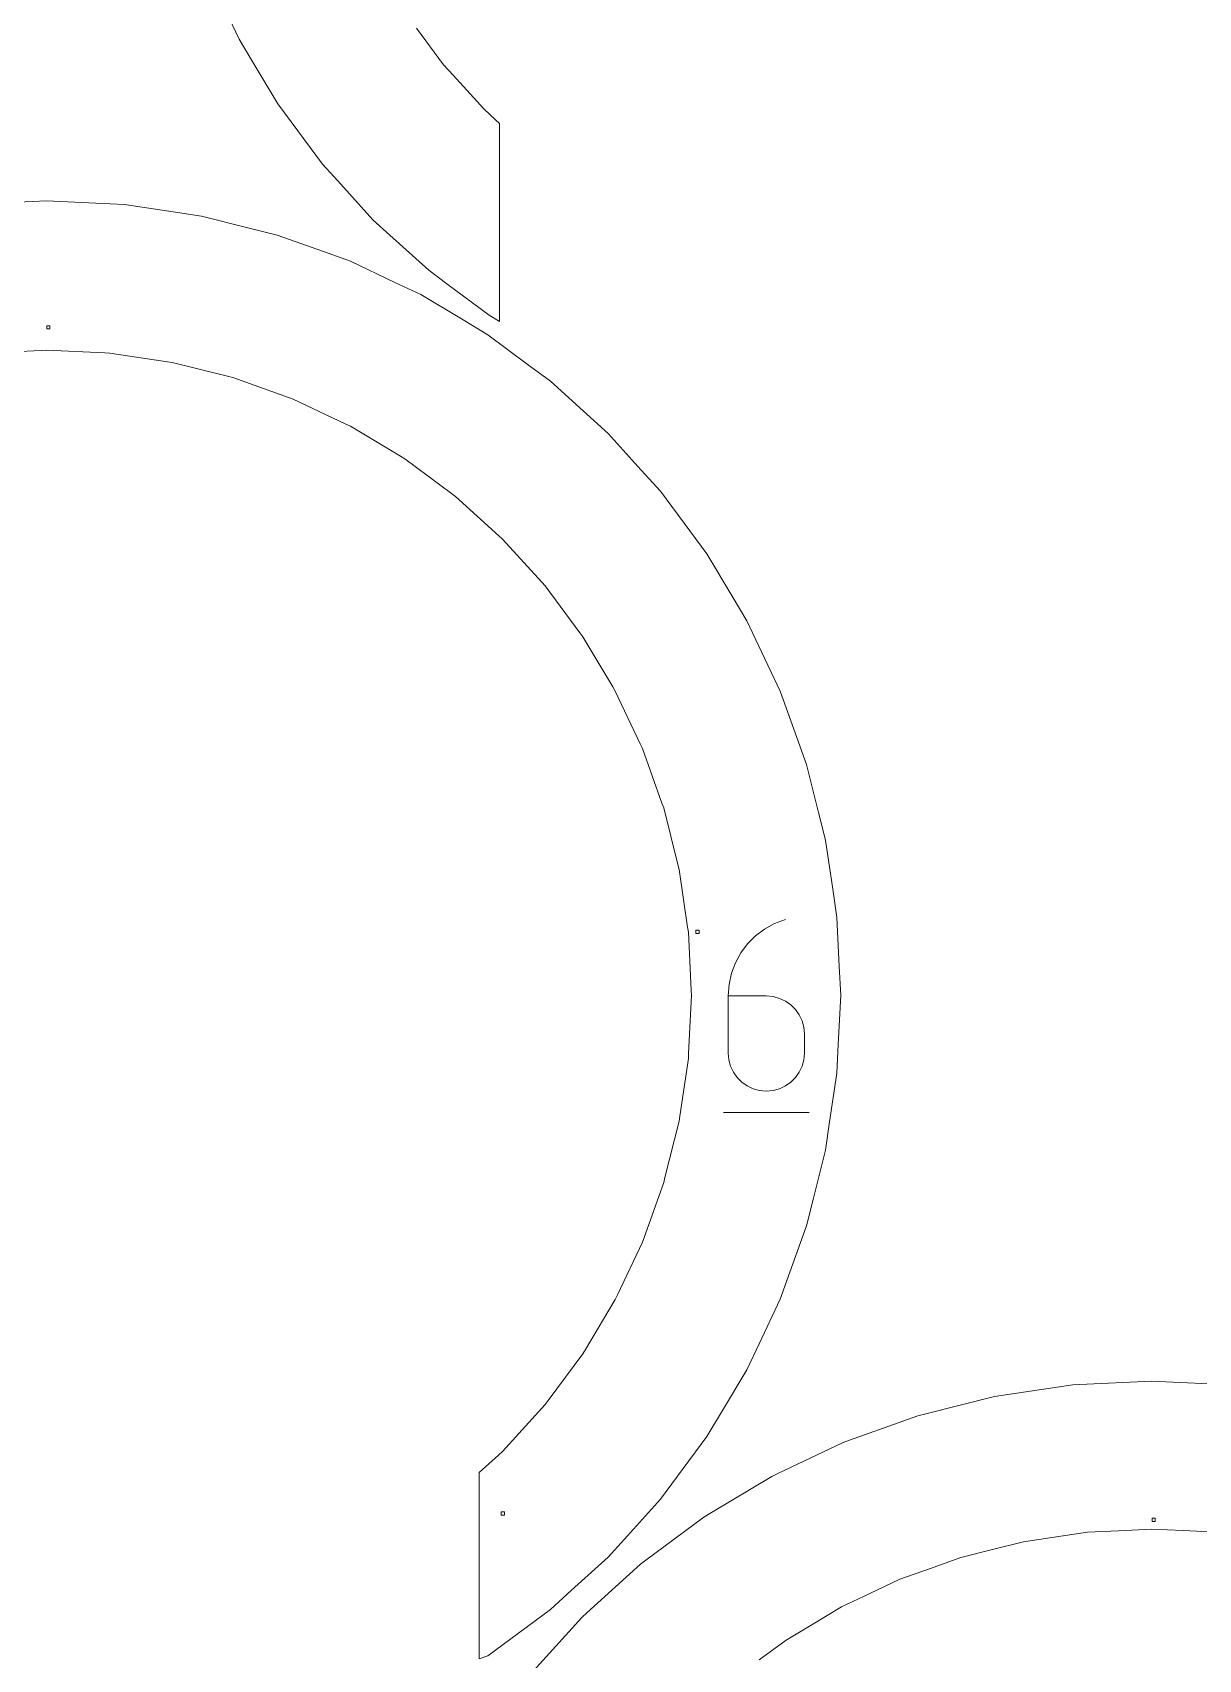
# Model space of a CAD drawing. Header units: centimetres. Extents: x -214 to 137, y -175 to 4.
# Drawn here: x -33 to -12.2, y -125.96 to -96.95 of the extents above; entities that cross this region are included whole.
import ezdxf

# ---------------------------------------------------------------- set-up
doc = ezdxf.new("R2010")
doc.units = ezdxf.units.CM
doc.header["$MEASUREMENT"] = 0
doc.layers.add('layer 1', color=7, linetype='Continuous')

msp = doc.modelspace()

# ---------------------------------------------------------------- linework, layer by layer
at = {"layer": 'layer 1', "color": 5, "lineweight": 9}
for points in [[(-29.71147, -96.22069), (-29.71147, -96.22069), (-29.3115, -97.06636), (-29.3115, -97.06636)], [(-25.66266, -97.51975), (-25.66266, -97.51975), (-26.14593, -96.86814), (-26.14593, -96.86814)], [(-29.3115, -97.06636), (-29.3115, -97.06636), (-29.10317, -97.41393), (-29.10317, -97.41393)], [(-29.10317, -97.41393), (-29.10317, -97.41393), (-28.62224, -98.21631), (-28.62224, -98.21631)], [(-25.49134, -97.70877), (-25.49134, -97.70877), (-25.66266, -97.51975), (-25.66266, -97.51975)], [(-24.94654, -98.30987), (-24.94654, -98.30987), (-25.49134, -97.70877), (-25.49134, -97.70877)], [(-28.62224, -98.21631), (-28.62224, -98.21631), (-28.38084, -98.54179), (-28.38084, -98.54179)], [(-24.73574, -98.50092), (-24.73574, -98.50092), (-24.94654, -98.30987), (-24.94654, -98.30987)], [(-28.38084, -98.54179), (-28.38084, -98.54179), (-27.82358, -99.29317), (-27.82358, -99.29317)], [(-24.66344, -98.56644), (-24.66344, -98.56644), (-24.73574, -98.50092), (-24.73574, -98.50092)], [(-24.66345, -98.96871), (-24.66345, -98.96871), (-24.66344, -98.56644), (-24.66344, -98.56644)], [(-24.66345, -99.86028), (-24.66345, -99.86028), (-24.66345, -98.96871), (-24.66345, -98.96871)], [(-27.82358, -99.29317), (-27.82358, -99.29317), (-27.55145, -99.59342), (-27.55145, -99.59342)], [(-27.55145, -99.59342), (-27.55145, -99.59342), (-26.92322, -100.28656), (-26.92322, -100.28656)], [(-32.7472, -99.94733), (-32.7472, -99.94733), (-33.25815, -99.97244), (-33.25815, -99.97244)], [(-31.86943, -99.99046), (-31.86943, -99.99046), (-32.7472, -99.94733), (-32.7472, -99.94733)], [(-31.35844, -100.01557), (-31.35844, -100.01557), (-31.86943, -99.99046), (-31.86943, -99.99046)], [(-30.48918, -100.14451), (-30.48918, -100.14451), (-31.35844, -100.01557), (-31.35844, -100.01557)], [(-24.66345, -101.41524), (-24.66345, -101.41524), (-24.66345, -99.86028), (-24.66345, -99.86028)], [(-29.98315, -100.21958), (-29.98315, -100.21958), (-30.48918, -100.14451), (-30.48918, -100.14451)], [(-29.13072, -100.43311), (-29.13072, -100.43311), (-29.98315, -100.21958), (-29.98315, -100.21958)], [(-26.92322, -100.28656), (-26.92322, -100.28656), (-26.62297, -100.55869), (-26.62297, -100.55869)], [(-28.63449, -100.55741), (-28.63449, -100.55741), (-29.13072, -100.43311), (-29.13072, -100.43311)], [(-27.80709, -100.85346), (-27.80709, -100.85346), (-28.63449, -100.55741), (-28.63449, -100.55741)], [(-26.62297, -100.55869), (-26.62297, -100.55869), (-25.92982, -101.18692), (-25.92982, -101.18692)], [(-27.32542, -101.0258), (-27.32542, -101.0258), (-27.80709, -100.85346), (-27.80709, -100.85346)], [(-26.53103, -101.40153), (-26.53103, -101.40153), (-27.32542, -101.0258), (-27.32542, -101.0258)], [(-25.92982, -101.18692), (-25.92982, -101.18692), (-25.60435, -101.42832), (-25.60435, -101.42832)], [(-26.06858, -101.62026), (-26.06858, -101.62026), (-26.53103, -101.40153), (-26.53103, -101.40153)], [(-25.60435, -101.42832), (-25.60435, -101.42832), (-24.85297, -101.98557), (-24.85297, -101.98557)], [(-24.66345, -102.09916), (-24.66345, -102.09916), (-24.66345, -101.41524), (-24.66345, -101.41524)], [(-25.31484, -102.07205), (-25.31484, -102.07205), (-26.06858, -101.62026), (-26.06858, -101.62026)], [(-24.87606, -102.33505), (-24.87606, -102.33505), (-25.31484, -102.07205), (-25.31484, -102.07205)], [(-24.85297, -101.98557), (-24.85297, -101.98557), (-24.74216, -102.05198), (-24.74216, -102.05198)], [(-24.74216, -102.05198), (-24.74216, -102.05198), (-24.66345, -102.09916), (-24.66345, -102.09916)], [(-32.68594, -102.17553), (-32.68594, -102.17553), (-32.74309, -102.17553), (-32.74309, -102.17553)], [(-32.74309, -102.17553), (-32.74309, -102.17553), (-32.74309, -102.23268), (-32.74309, -102.23268)], [(-32.74309, -102.23268), (-32.74309, -102.23268), (-32.68594, -102.23268), (-32.68594, -102.23268)], [(-32.68594, -102.23268), (-32.68594, -102.23268), (-32.68594, -102.17553), (-32.68594, -102.17553)], [(-24.17023, -102.85853), (-24.17023, -102.85853), (-24.87606, -102.33505), (-24.87606, -102.33505)], [(-33.87488, -102.66535), (-33.87488, -102.66535), (-32.83692, -102.61436), (-32.83692, -102.61436)], [(-32.83692, -102.61436), (-32.83692, -102.61436), (-32.7472, -102.60995), (-32.7472, -102.60995)], [(-32.7472, -102.60995), (-32.7472, -102.60995), (-31.70916, -102.66095), (-31.70916, -102.66095)], [(-31.70916, -102.66095), (-31.70916, -102.66095), (-31.61944, -102.66536), (-31.61944, -102.66536)], [(-31.61944, -102.66536), (-31.61944, -102.66536), (-30.59148, -102.81785), (-30.59148, -102.81785)], [(-30.59148, -102.81785), (-30.59148, -102.81785), (-30.50262, -102.83104), (-30.50262, -102.83104)], [(-30.50262, -102.83104), (-30.50262, -102.83104), (-29.49456, -103.08354), (-29.49456, -103.08354)], [(-23.75933, -103.16327), (-23.75933, -103.16327), (-24.17023, -102.85853), (-24.17023, -102.85853)], [(-29.49456, -103.08354), (-29.49456, -103.08354), (-29.40742, -103.10537), (-29.40742, -103.10537)], [(-29.40742, -103.10537), (-29.40742, -103.10537), (-28.42896, -103.45547), (-28.42896, -103.45547)], [(-23.10821, -103.75342), (-23.10821, -103.75342), (-23.75933, -103.16327), (-23.75933, -103.16327)], [(-28.42896, -103.45547), (-28.42896, -103.45547), (-28.34438, -103.48574), (-28.34438, -103.48574)], [(-28.34438, -103.48574), (-28.34438, -103.48574), (-27.40495, -103.93006), (-27.40495, -103.93006)], [(-22.72917, -104.09697), (-22.72917, -104.09697), (-23.10821, -103.75342), (-23.10821, -103.75342)], [(-27.40495, -103.93006), (-27.40495, -103.93006), (-27.32375, -103.96847), (-27.32375, -103.96847)], [(-27.32375, -103.96847), (-27.32375, -103.96847), (-26.43239, -104.50274), (-26.43239, -104.50274)], [(-22.13903, -104.74809), (-22.13903, -104.74809), (-22.72917, -104.09697), (-22.72917, -104.09697)], [(-26.43239, -104.50274), (-26.43239, -104.50274), (-26.35534, -104.54892), (-26.35534, -104.54892)], [(-26.35534, -104.54892), (-26.35534, -104.54892), (-25.52064, -105.16798), (-25.52064, -105.16798)], [(-21.79548, -105.12714), (-21.79548, -105.12714), (-22.13903, -104.74809), (-22.13903, -104.74809)], [(-25.52064, -105.16798), (-25.52064, -105.16798), (-25.44848, -105.2215), (-25.44848, -105.2215)], [(-25.44848, -105.2215), (-25.44848, -105.2215), (-24.67849, -105.91939), (-24.67849, -105.91939)], [(-21.272, -105.83298), (-21.272, -105.83298), (-21.79548, -105.12714), (-21.79548, -105.12714)], [(-20.96726, -106.24388), (-20.96726, -106.24388), (-21.272, -105.83298), (-21.272, -105.83298)], [(-24.67849, -105.91939), (-24.67849, -105.91939), (-24.61193, -105.97972), (-24.61193, -105.97972)], [(-24.61193, -105.97972), (-24.61193, -105.97972), (-23.91405, -106.74972), (-23.91405, -106.74972)], [(-20.51549, -106.99762), (-20.51549, -106.99762), (-20.96726, -106.24388), (-20.96726, -106.24388)], [(-23.91405, -106.74972), (-23.91405, -106.74972), (-23.85372, -106.81628), (-23.85372, -106.81628)], [(-23.85372, -106.81628), (-23.85372, -106.81628), (-23.23467, -107.65099), (-23.23467, -107.65099)], [(-20.25249, -107.43641), (-20.25249, -107.43641), (-20.51549, -106.99762), (-20.51549, -106.99762)], [(-19.87677, -108.2308), (-19.87677, -108.2308), (-20.25249, -107.43641), (-20.25249, -107.43641)], [(-23.23467, -107.65099), (-23.23467, -107.65099), (-23.18116, -107.72314), (-23.18116, -107.72314)], [(-23.18116, -107.72314), (-23.18116, -107.72314), (-22.64689, -108.6145), (-22.64689, -108.6145)], [(-19.65805, -108.69326), (-19.65805, -108.69326), (-19.87677, -108.2308), (-19.87677, -108.2308)], [(-22.64689, -108.6145), (-22.64689, -108.6145), (-22.60071, -108.69155), (-22.60071, -108.69155)], [(-22.60071, -108.69155), (-22.60071, -108.69155), (-22.1564, -109.63098), (-22.1564, -109.63098)], [(-19.36201, -109.52066), (-19.36201, -109.52066), (-19.65805, -108.69326), (-19.65805, -108.69326)], [(-22.1564, -109.63098), (-22.1564, -109.63098), (-22.11799, -109.71219), (-22.11799, -109.71219)], [(-19.18967, -110.00233), (-19.18967, -110.00233), (-19.36201, -109.52066), (-19.36201, -109.52066)], [(-22.11799, -109.71219), (-22.11799, -109.71219), (-21.7679, -110.69066), (-21.7679, -110.69066)], [(-18.97615, -110.85476), (-18.97615, -110.85476), (-19.18967, -110.00233), (-19.18967, -110.00233)], [(-21.7679, -110.69066), (-21.7679, -110.69066), (-21.73764, -110.77523), (-21.73764, -110.77523)], [(-21.73764, -110.77523), (-21.73764, -110.77523), (-21.48513, -111.7833), (-21.48513, -111.7833)], [(-18.85185, -111.351), (-18.85185, -111.351), (-18.97615, -110.85476), (-18.97615, -110.85476)], [(-18.72291, -112.22025), (-18.72291, -112.22025), (-18.85185, -111.351), (-18.85185, -111.351)], [(-21.48513, -111.7833), (-21.48513, -111.7833), (-21.46331, -111.87044), (-21.46331, -111.87044)], [(-21.46331, -111.87044), (-21.46331, -111.87044), (-21.31083, -112.8984), (-21.31083, -112.8984)], [(-18.64785, -112.72628), (-18.64785, -112.72628), (-18.72291, -112.22025), (-18.72291, -112.22025)], [(-18.60474, -113.60399), (-18.60474, -113.60399), (-18.64785, -112.72628), (-18.64785, -112.72628)], [(-21.31083, -112.8984), (-21.31083, -112.8984), (-21.29765, -112.98726), (-21.29765, -112.98726)], [(-21.29765, -112.98726), (-21.29765, -112.98726), (-21.24666, -114.02521), (-21.24666, -114.02521)], [(-21.10654, -112.9545), (-21.10654, -112.9545), (-21.16369, -112.9545), (-21.16369, -112.9545)], [(-21.16369, -112.9545), (-21.16369, -112.9545), (-21.16369, -113.01165), (-21.16369, -113.01165)], [(-21.16369, -113.01165), (-21.16369, -113.01165), (-21.10654, -113.01165), (-21.10654, -113.01165)], [(-21.10654, -113.01165), (-21.10654, -113.01165), (-21.10654, -112.9545), (-21.10654, -112.9545)], [(-18.57964, -114.11494), (-18.57964, -114.11494), (-18.60474, -113.60399), (-18.60474, -113.60399)], [(-21.24226, -114.11493), (-21.24226, -114.11493), (-21.29325, -115.15289), (-21.29325, -115.15289)], [(-21.24666, -114.02521), (-21.24666, -114.02521), (-21.24226, -114.11493), (-21.24226, -114.11493)], [(-18.62276, -114.99265), (-18.62276, -114.99265), (-18.57964, -114.11494), (-18.57964, -114.11494)], [(-21.29325, -115.15289), (-21.29325, -115.15289), (-21.29766, -115.24261), (-21.29766, -115.24261)], [(-18.64786, -115.50361), (-18.64786, -115.50361), (-18.62276, -114.99265), (-18.62276, -114.99265)], [(-21.29766, -115.24261), (-21.29766, -115.24261), (-21.45015, -116.27058), (-21.45015, -116.27058)], [(-18.77681, -116.37286), (-18.77681, -116.37286), (-18.64786, -115.50361), (-18.64786, -115.50361)], [(-21.45015, -116.27058), (-21.45015, -116.27058), (-21.46333, -116.35944), (-21.46333, -116.35944)], [(-21.46333, -116.35944), (-21.46333, -116.35944), (-21.71583, -117.3675), (-21.71583, -117.3675)], [(-18.85187, -116.87889), (-18.85187, -116.87889), (-18.77681, -116.37286), (-18.77681, -116.37286)], [(-19.06539, -117.73132), (-19.06539, -117.73132), (-18.85187, -116.87889), (-18.85187, -116.87889)], [(-21.73766, -117.45464), (-21.73766, -117.45464), (-22.08777, -118.4331), (-22.08777, -118.4331)], [(-21.71583, -117.3675), (-21.71583, -117.3675), (-21.73766, -117.45464), (-21.73766, -117.45464)], [(-19.1897, -118.22756), (-19.1897, -118.22756), (-19.06539, -117.73132), (-19.06539, -117.73132)], [(-19.48575, -119.05496), (-19.48575, -119.05496), (-19.1897, -118.22756), (-19.1897, -118.22756)], [(-22.11803, -118.51768), (-22.11803, -118.51768), (-22.56235, -119.45711), (-22.56235, -119.45711)], [(-22.08777, -118.4331), (-22.08777, -118.4331), (-22.11803, -118.51768), (-22.11803, -118.51768)], [(-19.65809, -119.53662), (-19.65809, -119.53662), (-19.48575, -119.05496), (-19.48575, -119.05496)], [(-22.56235, -119.45711), (-22.56235, -119.45711), (-22.60075, -119.53831), (-22.60075, -119.53831)], [(-22.60075, -119.53831), (-22.60075, -119.53831), (-23.13502, -120.42967), (-23.13502, -120.42967)], [(-20.03382, -120.33101), (-20.03382, -120.33101), (-19.65809, -119.53662), (-19.65809, -119.53662)], [(-20.25254, -120.79347), (-20.25254, -120.79347), (-20.03382, -120.33101), (-20.03382, -120.33101)], [(-23.1812, -120.50672), (-23.1812, -120.50672), (-23.80026, -121.34142), (-23.80026, -121.34142)], [(-23.13502, -120.42967), (-23.13502, -120.42967), (-23.1812, -120.50672), (-23.1812, -120.50672)], [(-20.70432, -121.54721), (-20.70432, -121.54721), (-20.25254, -120.79347), (-20.25254, -120.79347)], [(-15.83469, -121.27216), (-15.83469, -121.27216), (-17.08758, -121.58599), (-17.08758, -121.58599)], [(-15.71603, -121.25455), (-15.71603, -121.25455), (-15.83469, -121.27216), (-15.83469, -121.27216)], [(-14.4384, -121.06504), (-14.4384, -121.06504), (-15.71603, -121.25455), (-15.71603, -121.25455)], [(-14.31859, -121.05915), (-14.31859, -121.05915), (-14.4384, -121.06504), (-14.4384, -121.06504)], [(-13.02854, -120.99577), (-13.02854, -120.99577), (-14.31859, -121.05915), (-14.31859, -121.05915)], [(-12.90872, -121.00166), (-12.90872, -121.00166), (-13.02854, -120.99577), (-13.02854, -120.99577)], [(-11.61859, -121.06505), (-11.61859, -121.06505), (-12.90872, -121.00166), (-12.90872, -121.00166)], [(-23.85377, -121.41358), (-23.85377, -121.41358), (-24.55166, -122.18358), (-24.55166, -122.18358)], [(-23.80026, -121.34142), (-23.80026, -121.34142), (-23.85377, -121.41358), (-23.85377, -121.41358)], [(-20.96732, -121.986), (-20.96732, -121.986), (-20.70432, -121.54721), (-20.70432, -121.54721)], [(-17.20395, -121.61514), (-17.20395, -121.61514), (-18.42005, -122.05026), (-18.42005, -122.05026)], [(-17.08758, -121.58599), (-17.08758, -121.58599), (-17.20395, -121.61514), (-17.20395, -121.61514)], [(-21.4908, -122.69183), (-21.4908, -122.69183), (-20.96732, -121.986), (-20.96732, -121.986)], [(-18.53299, -122.09068), (-18.53299, -122.09068), (-19.70059, -122.6429), (-19.70059, -122.6429)], [(-18.42005, -122.05026), (-18.42005, -122.05026), (-18.53299, -122.09068), (-18.53299, -122.09068)], [(-24.68479, -122.31612), (-24.68479, -122.31612), (-25.02856, -122.62769), (-25.02856, -122.62769)], [(-24.61199, -122.25014), (-24.61199, -122.25014), (-24.68479, -122.31612), (-24.68479, -122.31612)], [(-24.55166, -122.18358), (-24.55166, -122.18358), (-24.61199, -122.25014), (-24.61199, -122.25014)], [(-25.02856, -122.62769), (-25.02856, -122.62769), (-25.02856, -122.80892), (-25.02856, -122.80892)], [(-21.79554, -123.10272), (-21.79554, -123.10272), (-21.4908, -122.69183), (-21.4908, -122.69183)], [(-19.80903, -122.69419), (-19.80903, -122.69419), (-20.91687, -123.35821), (-20.91687, -123.35821)], [(-19.70059, -122.6429), (-19.70059, -122.6429), (-19.80903, -122.69419), (-19.80903, -122.69419)], [(-25.02856, -122.80892), (-25.02856, -122.80892), (-25.02856, -123.28033), (-25.02856, -123.28033)], [(-25.02856, -123.28033), (-25.02856, -123.28033), (-25.02856, -123.34893), (-25.02856, -123.34893)], [(-22.38569, -123.75385), (-22.38569, -123.75385), (-21.79554, -123.10272), (-21.79554, -123.10272)], [(-25.02856, -123.34893), (-25.02856, -123.34893), (-25.02856, -125.7638), (-25.02856, -125.7638)], [(-24.5776, -123.32987), (-24.5776, -123.32987), (-24.63475, -123.32987), (-24.63475, -123.32987)], [(-24.63475, -123.32987), (-24.63475, -123.32987), (-24.63475, -123.38702), (-24.63475, -123.38702)], [(-24.63475, -123.38702), (-24.63475, -123.38702), (-24.5776, -123.38702), (-24.5776, -123.38702)], [(-24.5776, -123.38702), (-24.5776, -123.38702), (-24.5776, -123.32987), (-24.5776, -123.32987)], [(-21.01976, -123.41988), (-21.01976, -123.41988), (-22.05719, -124.18929), (-22.05719, -124.18929)], [(-20.91687, -123.35821), (-20.91687, -123.35821), (-21.01976, -123.41988), (-21.01976, -123.41988)], [(-12.96729, -123.44023), (-12.96729, -123.44023), (-13.02444, -123.44023), (-13.02444, -123.44023)], [(-13.02444, -123.44023), (-13.02444, -123.44023), (-13.02444, -123.49738), (-13.02444, -123.49738)], [(-13.02444, -123.49738), (-13.02444, -123.49738), (-12.96729, -123.49738), (-12.96729, -123.49738)], [(-12.96729, -123.49738), (-12.96729, -123.49738), (-12.96729, -123.44023), (-12.96729, -123.44023)], [(-22.72924, -124.13289), (-22.72924, -124.13289), (-22.38569, -123.75385), (-22.38569, -123.75385)], [(-15.89761, -124.00546), (-15.89761, -124.00546), (-15.31979, -123.86072), (-15.31979, -123.86072)], [(-15.31979, -123.86072), (-15.31979, -123.86072), (-14.76894, -123.77901), (-14.76894, -123.77901)], [(-14.76894, -123.77901), (-14.76894, -123.77901), (-14.17971, -123.69161), (-14.17971, -123.69161)], [(-14.17971, -123.69161), (-14.17971, -123.69161), (-13.6235, -123.66428), (-13.6235, -123.66428)], [(-13.6235, -123.66428), (-13.6235, -123.66428), (-13.02854, -123.63506), (-13.02854, -123.63506)], [(-13.02854, -123.63506), (-13.02854, -123.63506), (-12.47229, -123.66238), (-12.47229, -123.66238)], [(-12.47229, -123.66238), (-12.47229, -123.66238), (-11.87729, -123.69162), (-11.87729, -123.69162)], [(-23.38036, -124.72303), (-23.38036, -124.72303), (-22.72924, -124.13289), (-22.72924, -124.13289)], [(-16.99866, -124.34145), (-16.99866, -124.34145), (-16.4378, -124.14077), (-16.4378, -124.14077)], [(-16.4378, -124.14077), (-16.4378, -124.14077), (-15.89761, -124.00546), (-15.89761, -124.00546)], [(-22.15354, -124.26075), (-22.15354, -124.26075), (-23.11056, -125.12814), (-23.11056, -125.12814)], [(-22.05719, -124.18929), (-22.05719, -124.18929), (-22.15354, -124.26075), (-22.15354, -124.26075)], [(-17.52299, -124.52905), (-17.52299, -124.52905), (-16.99866, -124.34145), (-16.99866, -124.34145)], [(-23.75941, -125.06658), (-23.75941, -125.06658), (-23.38036, -124.72303), (-23.38036, -124.72303)], [(-18.06147, -124.78374), (-18.06147, -124.78374), (-17.52299, -124.52905), (-17.52299, -124.52905)], [(-19.07581, -125.32807), (-19.07581, -125.32807), (-18.56488, -125.02184), (-18.56488, -125.02184)], [(-18.56488, -125.02184), (-18.56488, -125.02184), (-18.06147, -124.78374), (-18.06147, -124.78374)], [(-24.46525, -125.59006), (-24.46525, -125.59006), (-23.75941, -125.06658), (-23.75941, -125.06658)], [(-23.19944, -125.2087), (-23.19944, -125.2087), (-24.06682, -126.16572), (-24.06682, -126.16572)], [(-23.11056, -125.12814), (-23.11056, -125.12814), (-23.19944, -125.2087), (-23.19944, -125.2087)], [(-19.55346, -125.61437), (-19.55346, -125.61437), (-19.07581, -125.32807), (-19.07581, -125.32807)], [(-24.87614, -125.89481), (-24.87614, -125.89481), (-24.46525, -125.59006), (-24.46525, -125.59006)], [(-20.03191, -125.96921), (-20.03191, -125.96921), (-19.55346, -125.61437), (-19.55346, -125.61437)], [(-25.02856, -125.7638), (-25.02856, -125.7638), (-25.02856, -125.95053), (-25.02856, -125.95053)], [(-25.02856, -125.95053), (-25.02856, -125.95053), (-24.87614, -125.89481), (-24.87614, -125.89481)]]:
    msp.add_open_spline(points, degree=3, dxfattribs=at)
at = {"layer": 'layer 1', "color": 1, "lineweight": 9}
for points in [[(-19.76039, -112.83784), (-19.76039, -112.83784), (-19.93905, -112.9362), (-19.93905, -112.9362)], [(-19.5657, -112.76484), (-19.5657, -112.76484), (-19.76039, -112.83784), (-19.76039, -112.83784)], [(-19.5657, -112.76484), (-19.5657, -112.76484), (-19.5657, -112.76484), (-19.5657, -112.76484)], [(-20.09984, -113.05745), (-20.09984, -113.05745), (-20.24092, -113.19913), (-20.24092, -113.19913)], [(-19.93905, -112.9362), (-19.93905, -112.9362), (-20.09984, -113.05745), (-20.09984, -113.05745)], [(-20.36046, -113.35877), (-20.36046, -113.35877), (-20.45663, -113.53392), (-20.45663, -113.53392)], [(-20.24092, -113.19913), (-20.24092, -113.19913), (-20.36046, -113.35877), (-20.36046, -113.35877)], [(-20.5276, -113.72211), (-20.5276, -113.72211), (-20.57152, -113.92086), (-20.57152, -113.92086)], [(-20.45663, -113.53392), (-20.45663, -113.53392), (-20.5276, -113.72211), (-20.5276, -113.72211)], [(-20.57152, -113.92086), (-20.57152, -113.92086), (-20.58657, -114.12773), (-20.58657, -114.12773)], [(-20.58657, -114.12773), (-20.58657, -114.12773), (-20.58657, -115.14495), (-20.58657, -115.14495)], [(-19.90695, -114.12773), (-19.90695, -114.12773), (-20.58657, -114.12773), (-20.58657, -114.12773)], [(-19.78472, -114.13864), (-19.78472, -114.13864), (-19.90695, -114.12773), (-19.90695, -114.12773)], [(-19.6697, -114.1701), (-19.6697, -114.1701), (-19.78472, -114.13864), (-19.78472, -114.13864)], [(-19.56381, -114.22021), (-19.56381, -114.22021), (-19.6697, -114.1701), (-19.6697, -114.1701)], [(-19.46897, -114.28708), (-19.46897, -114.28708), (-19.56381, -114.22021), (-19.56381, -114.22021)], [(-19.38708, -114.36881), (-19.38708, -114.36881), (-19.46897, -114.28708), (-19.46897, -114.28708)], [(-19.32006, -114.4635), (-19.32006, -114.4635), (-19.38708, -114.36881), (-19.38708, -114.36881)], [(-19.26982, -114.56926), (-19.26982, -114.56926), (-19.32006, -114.4635), (-19.32006, -114.4635)], [(-19.23827, -114.68419), (-19.23827, -114.68419), (-19.26982, -114.56926), (-19.26982, -114.56926)], [(-19.22733, -114.80639), (-19.22733, -114.80639), (-19.23827, -114.68419), (-19.23827, -114.68419)], [(-19.22733, -115.14495), (-19.22733, -115.14495), (-19.22733, -114.80639), (-19.22733, -114.80639)], [(-19.22733, -114.80639), (-19.22733, -114.80639), (-19.22733, -114.80639), (-19.22733, -114.80639)], [(-20.58657, -115.14495), (-20.58657, -115.14495), (-20.58657, -115.14495), (-20.58657, -115.14495)], [(-20.58657, -115.14495), (-20.58657, -115.14495), (-20.57559, -115.26721), (-20.57559, -115.26721)], [(-19.23827, -115.26721), (-19.23827, -115.26721), (-19.22733, -115.14495), (-19.22733, -115.14495)], [(-20.57559, -115.26721), (-20.57559, -115.26721), (-20.54397, -115.3823), (-20.54397, -115.3823)], [(-20.54397, -115.3823), (-20.54397, -115.3823), (-20.49362, -115.48828), (-20.49362, -115.48828)], [(-19.32006, -115.48828), (-19.32006, -115.48828), (-19.26982, -115.3823), (-19.26982, -115.3823)], [(-19.26982, -115.3823), (-19.26982, -115.3823), (-19.23827, -115.26721), (-19.23827, -115.26721)], [(-20.49362, -115.48828), (-20.49362, -115.48828), (-20.4265, -115.58325), (-20.4265, -115.58325)], [(-20.4265, -115.58325), (-20.4265, -115.58325), (-20.34453, -115.66527), (-20.34453, -115.66527)], [(-20.34453, -115.66527), (-20.34453, -115.66527), (-20.24965, -115.73241), (-20.24965, -115.73241)], [(-20.24965, -115.73241), (-20.24965, -115.73241), (-20.14381, -115.78275), (-20.14381, -115.78275)], [(-19.6697, -115.78275), (-19.6697, -115.78275), (-19.56381, -115.73241), (-19.56381, -115.73241)], [(-19.56381, -115.73241), (-19.56381, -115.73241), (-19.46897, -115.66527), (-19.46897, -115.66527)], [(-19.46897, -115.66527), (-19.46897, -115.66527), (-19.38708, -115.58325), (-19.38708, -115.58325)], [(-19.38708, -115.58325), (-19.38708, -115.58325), (-19.32006, -115.48828), (-19.32006, -115.48828)], [(-20.14381, -115.78275), (-20.14381, -115.78275), (-20.02893, -115.81437), (-20.02893, -115.81437)], [(-20.02893, -115.81437), (-20.02893, -115.81437), (-19.90695, -115.82534), (-19.90695, -115.82534)], [(-19.90695, -115.82534), (-19.90695, -115.82534), (-19.78472, -115.81437), (-19.78472, -115.81437)], [(-19.90695, -115.82534), (-19.90695, -115.82534), (-19.90695, -115.82534), (-19.90695, -115.82534)], [(-19.78472, -115.81437), (-19.78472, -115.81437), (-19.6697, -115.78275), (-19.6697, -115.78275)], [(-20.67169, -116.2079), (-20.67169, -116.2079), (-19.14144, -116.2079), (-19.14144, -116.2079)]]:
    msp.add_open_spline(points, degree=3, dxfattribs=at)

doc.saveas('drawing.dxf')
